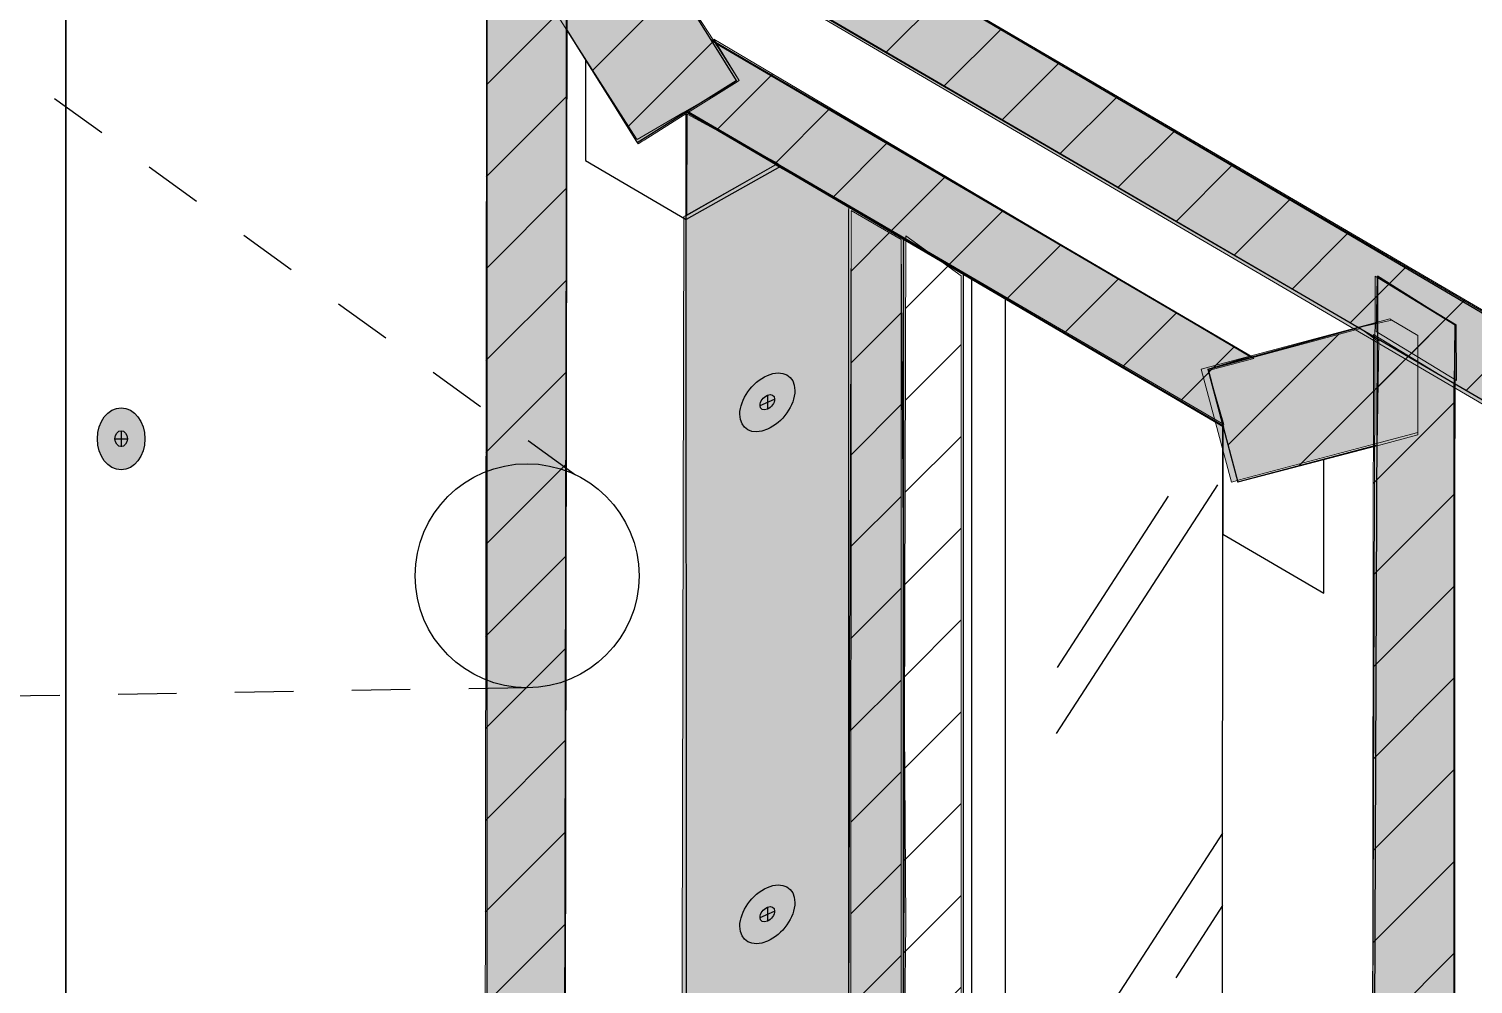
# Model space of a CAD drawing. Extents: x -1337 to 5791, y -3809 to 1769.
# Drawn here: x 3649.3 to 3871.8, y -2004.9 to -1857.8 of the extents above; entities that cross this region are included whole.
import ezdxf

# ---------------------------------------------------------------- set-up
doc = ezdxf.new("R2010")
doc.units = 0
doc.header["$MEASUREMENT"] = 0
doc.linetypes.add('AI-Linetype-65', pattern=[18, 9, -9])
doc.linetypes.add('AI-Linetype-66', pattern=[18, 9, -9])
for name, color, linetype, lineweight in [('.ATI-HATCH', 7, 'Continuous', 0), ('G-ANNO-TTLB', 7, 'Continuous', 0), ('Layer 12', 7, 'Continuous', 0), ('TYVEK', 7, 'Continuous', 0), ('WALL SCRATCH', 7, 'Continuous', 0)]:
    doc.layers.add(name, color=color, linetype=linetype, lineweight=lineweight)
pattern_1 = [(45, (0, 0), (-7.071067, 7.07107), [])]

# ---------------------------------------------------------------- blocks, each defined once
blk = doc.blocks.new('Block_312')
at = {"layer": 'WALL SCRATCH', "color": 18, "lineweight": 25, "true_color": 0x080808}
blk.add_line((3868.88, -2001.36), (3868.88, -2003.83), dxfattribs=at)
at = {"layer": 'WALL SCRATCH', "color": 8, "lineweight": 25, "true_color": 0x808080}
blk.add_lwpolyline([(3868.36, -1998.2)], dxfattribs=at)
blk = doc.blocks.new('Block_311')
at = {"layer": 'WALL SCRATCH'}
blk.add_blockref('Block_312', (0, 0), dxfattribs=at)
blk = doc.blocks.new('Block_310')
at = {"layer": 'WALL SCRATCH'}
blk.add_blockref('Block_311', (0, 0), dxfattribs=at)
blk = doc.blocks.new('Block_604')
at = {"layer": 'TYVEK', "true_color": 0x003b71, "transparency": 33554687}
h = blk.add_hatch(color=156, dxfattribs=at)
h.dxf.hatch_style = 2
edge = h.paths.add_edge_path()
edge.add_ellipse((3663.5, -1920.92), major_axis=(0, 4.78), ratio=0.766948, start_angle=0, end_angle=360)
at = {"layer": 'TYVEK', "color": 18, "lineweight": 25, "true_color": 0x000000}
for p, q in [((3663.5, -1919.66), (3663.5, -1922.13)), ((3662.53, -1920.89), (3664.48, -1920.89))]:
    blk.add_line(p, q, dxfattribs=at)
blk.add_lwpolyline([(3662.99, -1916.5)], dxfattribs=at)
for centre, major_axis, ratio in [((3663.5, -1920.92), (0, 4.78), 0.766948), ((3663.5, -1920.89), (0, 1.23), 0.788846)]:
    blk.add_ellipse(centre, major_axis=major_axis, ratio=ratio, dxfattribs=at)
blk = doc.blocks.new('Block_647')
at = {"layer": 'TYVEK', "true_color": 0x003b71, "transparency": 33554687}
h = blk.add_hatch(color=156, dxfattribs=at)
h.dxf.hatch_style = 2
edge = h.paths.add_edge_path()
edge.add_spline(control_points=[(3763.04, -1919.44), (3765.38, -1918.43), (3767.27, -1915.76), (3767.27, -1913.47), (3767.27, -1911.18), (3765.38, -1910.15), (3763.04, -1911.16), (3760.7, -1912.18), (3758.8, -1914.85), (3758.8, -1917.14), (3758.8, -1919.42), (3760.7, -1920.46), (3763.04, -1919.44)], knot_values=[0, 0, 0, 0, 1, 1, 1, 2, 2, 2, 3, 3, 3, 4, 4, 4, 4], degree=3, periodic=0)
h = blk.add_hatch(color=156, dxfattribs=at)
h.dxf.hatch_style = 2
edge = h.paths.add_edge_path()
edge.add_spline(control_points=[(3763.04, -1998.29), (3765.38, -1997.28), (3767.27, -1994.61), (3767.27, -1992.32), (3767.27, -1990.03), (3765.38, -1989), (3763.04, -1990.01), (3760.7, -1991.03), (3758.8, -1993.7), (3758.8, -1995.99), (3758.8, -1998.27), (3760.7, -1999.31), (3763.04, -1998.29)], knot_values=[0, 0, 0, 0, 1, 1, 1, 2, 2, 2, 3, 3, 3, 4, 4, 4, 4], degree=3, periodic=0)
at = {"layer": 'TYVEK', "color": 18, "lineweight": 25, "true_color": 0x080808}
for p, q in [((3761.91, -1915.76), (3764.16, -1914.79)), ((3763.04, -1914.21), (3763.04, -1916.35)), ((3763.04, -1993.06), (3763.04, -1995.2)), ((3761.91, -1994.62), (3764.16, -1993.64))]:
    blk.add_line(p, q, dxfattribs=at)
at = {"layer": 'TYVEK', "color": 8, "lineweight": 25, "true_color": 0x808080}
for points in [[(3762.45, -1911.73)], [(3758.21, -1917.7)], [(3758.21, -1996.53)], [(3762.45, -1998.84)]]:
    blk.add_lwpolyline(points, dxfattribs=at)
at = {"layer": 'TYVEK', "color": 18, "lineweight": 25, "true_color": 0x000000}
for points in [[(3763.04, -1919.44), (3765.38, -1918.43), (3767.27, -1915.76), (3767.27, -1913.47), (3767.27, -1911.18), (3765.38, -1910.15), (3763.04, -1911.16), (3760.7, -1912.18), (3758.8, -1914.85), (3758.8, -1917.14), (3758.8, -1919.42), (3760.7, -1920.46), (3763.04, -1919.44)], [(3763.04, -1998.29), (3765.38, -1997.28), (3767.27, -1994.61), (3767.27, -1992.32), (3767.27, -1990.03), (3765.38, -1989), (3763.04, -1990.01), (3760.7, -1991.03), (3758.8, -1993.7), (3758.8, -1995.99), (3758.8, -1998.27), (3760.7, -1999.31), (3763.04, -1998.29)]]:
    blk.add_open_spline(points, degree=3, knots=[0, 0, 0, 0, 1, 1, 1, 2, 2, 2, 3, 3, 3, 4, 4, 4, 4], dxfattribs=at)
at = {"layer": 'TYVEK', "color": 18, "lineweight": 25, "true_color": 0x080808}
for points in [[(3763.04, -1916.35), (3763.66, -1916.08), (3764.16, -1915.38), (3764.16, -1914.79), (3764.16, -1914.2), (3763.66, -1913.94), (3763.04, -1914.21), (3762.42, -1914.48), (3761.91, -1915.17), (3761.91, -1915.76), (3761.91, -1916.35), (3762.42, -1916.62), (3763.04, -1916.35)], [(3763.04, -1995.2), (3763.66, -1994.93), (3764.16, -1994.23), (3764.16, -1993.64), (3764.16, -1993.05), (3763.66, -1992.79), (3763.04, -1993.06), (3762.42, -1993.33), (3761.91, -1994.03), (3761.91, -1994.62), (3761.91, -1995.21), (3762.42, -1995.47), (3763.04, -1995.2)]]:
    blk.add_open_spline(points, degree=3, knots=[0, 0, 0, 0, 1, 1, 1, 2, 2, 2, 3, 3, 3, 4, 4, 4, 4], dxfattribs=at)
blk = doc.blocks.new('Block_672')
at = {"layer": 'Layer 12', "true_color": 0xe6e7e8, "transparency": 33554610}
h = blk.add_hatch(color=254, dxfattribs=at)
h.dxf.hatch_style = 2
h.paths.add_polyline_path([(3783.63, -2019.75), (3775.91, -2024.14), (3775.93, -1885.74), (3783.65, -1890.24)])
at = {"layer": 'Layer 12', "true_color": 0x000000, "transparency": 33554687}
h = blk.add_hatch(dxfattribs=at)
h.set_pattern_fill('_U', color=18, scale=10, angle=45, style=2, pattern_type=0)
h.set_pattern_definition(pattern_1)
h.paths.add_polyline_path([(3783.63, -2019.75), (3775.91, -2024.14), (3775.93, -1885.74), (3783.64, -1890.24)])
at = {"layer": 'Layer 12'}
for points in [[(3783.63, -2019.75), (3775.91, -2024.14), (3775.93, -1885.74), (3783.65, -1890.24)], [(3783.63, -2019.75), (3775.91, -2024.14), (3775.93, -1885.74), (3783.64, -1890.24)]]:
    blk.add_lwpolyline(points, close=True, dxfattribs=at)
blk = doc.blocks.new('Block_671')
at = {"layer": 'Layer 12', "true_color": 0x808080, "transparency": 33554457}
h = blk.add_hatch(color=8, dxfattribs=at)
h.dxf.hatch_style = 2
h.paths.add_polyline_path([(3764.72, -1878.52), (3750.64, -1886.51), (3750.67, -1870.9)])
at = {"layer": 'Layer 12', "true_color": 0x808080, "transparency": 33554444}
h = blk.add_hatch(color=8, dxfattribs=at)
h.dxf.hatch_style = 2
h.paths.add_polyline_path([(3775.58, -2010.56), (3749.89, -2024.51), (3750.18, -1886.69), (3764.26, -1878.7), (3775.58, -1885.12)])
at = {"layer": 'Layer 12', "true_color": 0x808080, "transparency": 33554457}
h = blk.add_hatch(color=8, dxfattribs=at)
h.dxf.hatch_style = 2
h.paths.add_polyline_path([(3784.36, -1995.33), (3783.64, -1890.24), (3775.93, -1885.74), (3775.58, -2010.56), (3750.05, -2024.36), (3749.89, -2042.41), (3784.04, -2023.47)])
at = {"layer": 'Layer 12', "true_color": 0x000000, "transparency": 33554687}
h = blk.add_hatch(dxfattribs=at)
h.set_pattern_fill('_U', color=18, scale=10, angle=45, style=2, pattern_type=0)
h.set_pattern_definition(pattern_1)
h.paths.add_polyline_path([(3750.99, -2040.16), (3751.11, -2025.72), (3769.91, -2014.84), (3770.19, -2028.23), (3783.64, -2020.6), (3783.64, -2021.83)])
at = {"layer": 'Layer 12'}
for points in [[(3764.72, -1878.52), (3750.64, -1886.51), (3750.67, -1870.9)], [(3775.58, -2010.56), (3749.89, -2024.51), (3750.18, -1886.69), (3764.26, -1878.7), (3775.58, -1885.12)], [(3784.36, -1995.33), (3783.64, -1890.24), (3775.93, -1885.74), (3775.58, -2010.56), (3750.05, -2024.36), (3749.89, -2042.41), (3784.04, -2023.47)], [(3750.99, -2040.16), (3751.11, -2025.72), (3769.91, -2014.84), (3770.19, -2028.23), (3783.64, -2020.6), (3783.64, -2021.83)]]:
    blk.add_lwpolyline(points, close=True, dxfattribs=at)
blk.add_blockref('Block_672', (0, 0), dxfattribs=at)

msp = doc.modelspace()

# ---------------------------------------------------------------- hatches: boundary and pattern name
at = {"layer": '.ATI-HATCH', "true_color": 0x808080, "transparency": 33554483}
for points in [[(3878.73, -1918.81), (3878.73, -1904.53), (3712.42, -1807.17), (3712.33, -1821.45)], [(3719.88, -1816.87), (3732.24, -1824.42), (3732.09, -1832.3), (3731.85, -2068), (3719.82, -2061.06)], [(3856.65, -1895.88), (3869, -1903.42), (3868.65, -2148.44), (3855.88, -2140.84)]]:
    msp.add_hatch(color=8, dxfattribs=at).paths.add_polyline_path(points)
at = {"layer": '.ATI-HATCH', "true_color": 0x808080, "transparency": 33554687}
h = msp.add_hatch(color=8, dxfattribs=at)
edge = h.paths.add_edge_path()
edge.add_spline(control_points=[(3837.97, -1908.55), (3837.97, -1908.55), (3756.61, -1860.88), (3756.61, -1860.88), (3756.61, -1860.88), (3756, -1860.52), (3756, -1860.52), (3756, -1860.52), (3754.41, -1859.59), (3754.41, -1859.59), (3754.41, -1859.59), (3758.38, -1865.93), (3758.38, -1865.93), (3758.38, -1865.93), (3750.75, -1870.71), (3750.75, -1870.71), (3750.75, -1870.71), (3751.17, -1870.95), (3751.17, -1870.95), (3751.17, -1870.95), (3833.33, -1919.1), (3833.33, -1919.1), (3833.33, -1919.1), (3831.01, -1910.4), (3831.01, -1910.4), (3831.01, -1910.4), (3837.97, -1908.55), (3837.97, -1908.55)], knot_values=[0, 0, 0, 0, 1, 1, 1, 2, 2, 2, 3, 3, 3, 4, 4, 4, 5, 5, 5, 6, 6, 6, 7, 7, 7, 8, 8, 8, 9, 9, 9, 9], degree=3, periodic=0)
edge = h.paths.add_edge_path()
edge.add_spline(control_points=[(3754.41, -1859.59), (3754.41, -1859.59), (3735.6, -1829.5), (3735.6, -1829.5), (3735.6, -1829.5), (3734.41, -1828.8), (3734.41, -1828.8), (3734.41, -1828.8), (3734.37, -1828.78), (3734.37, -1828.78), (3734.37, -1828.78), (3733.86, -1828.48), (3733.86, -1828.48), (3733.86, -1828.48), (3727.19, -1832.65), (3727.19, -1832.65), (3727.19, -1832.65), (3727.19, -1833.59), (3727.19, -1833.59), (3727.19, -1833.59), (3727.15, -1848.2), (3727.15, -1848.2), (3727.15, -1848.2), (3727.14, -1848.32), (3727.14, -1848.32), (3727.14, -1848.32), (3727.14, -1849.92), (3727.14, -1849.92), (3727.14, -1849.92), (3743.12, -1875.48), (3743.12, -1875.48), (3743.12, -1875.48), (3743.84, -1875.03), (3743.84, -1875.03), (3743.84, -1875.03), (3744.04, -1874.91), (3744.04, -1874.91), (3744.04, -1874.91), (3750.66, -1870.76), (3750.66, -1870.76), (3750.66, -1870.76), (3750.66, -1870.65), (3750.66, -1870.65), (3750.66, -1870.65), (3750.75, -1870.71), (3750.75, -1870.71), (3750.75, -1870.71), (3758.38, -1865.93), (3758.38, -1865.93), (3758.38, -1865.93), (3754.41, -1859.59), (3754.41, -1859.59)], knot_values=[0, 0, 0, 0, 1, 1, 1, 2, 2, 2, 3, 3, 3, 4, 4, 4, 5, 5, 5, 6, 6, 6, 7, 7, 7, 8, 8, 8, 9, 9, 9, 10, 10, 10, 11, 11, 11, 12, 12, 12, 13, 13, 13, 14, 14, 14, 15, 15, 15, 16, 16, 16, 17, 17, 17, 17], degree=3, periodic=0)
h = msp.add_hatch(color=8, dxfattribs=at)
edge = h.paths.add_edge_path()
edge.add_spline(control_points=[(3859.23, -1902.64), (3859.23, -1902.64), (3859.22, -1902.63), (3859.22, -1902.63), (3859.22, -1902.63), (3858.91, -1902.44), (3858.91, -1902.44), (3858.91, -1902.44), (3829.87, -1910.18), (3829.87, -1910.18), (3829.87, -1910.18), (3834.51, -1927.58), (3834.51, -1927.58), (3834.51, -1927.58), (3835.44, -1927.33), (3835.44, -1927.33), (3835.44, -1927.33), (3835.75, -1927.25), (3835.75, -1927.25), (3835.75, -1927.25), (3863.22, -1919.93), (3863.22, -1919.93), (3863.22, -1919.93), (3863.22, -1904.98), (3863.22, -1904.98), (3863.22, -1904.98), (3859.23, -1902.64), (3859.23, -1902.64)], knot_values=[0, 0, 0, 0, 1, 1, 1, 2, 2, 2, 3, 3, 3, 4, 4, 4, 5, 5, 5, 6, 6, 6, 7, 7, 7, 8, 8, 8, 9, 9, 9, 9], degree=3, periodic=0)
at = {"layer": 'G-ANNO-TTLB', "true_color": 0xff00ff, "transparency": 33554687}
h = msp.add_hatch(color=6, dxfattribs=at)
edge = h.paths.add_edge_path()
edge.add_spline(control_points=[(5472, -3692.6), (5472, -3692.6), (2542.48, -3692.6), (2542.48, -3692.6), (2542.48, -3692.6), (2542.48, -1235.6), (2542.48, -1235.6), (2542.48, -1235.6), (5472, -1235.6), (5472, -1235.6), (5472, -1235.6), (5472, -3692.6), (5472, -3692.6)], knot_values=[0, 0, 0, 0, 1, 1, 1, 2, 2, 2, 3, 3, 3, 4, 4, 4, 4], degree=3, periodic=0)
edge = h.paths.add_edge_path()
edge.add_spline(control_points=[(2551.48, -1244.6), (2551.48, -1244.6), (2551.48, -3683.6), (2551.48, -3683.6), (2551.48, -3683.6), (5463, -3683.6), (5463, -3683.6), (5463, -3683.6), (5463, -1244.6), (5463, -1244.6), (5463, -1244.6), (2551.48, -1244.6), (2551.48, -1244.6)], knot_values=[0, 0, 0, 0, 1, 1, 1, 2, 2, 2, 3, 3, 3, 4, 4, 4, 4], degree=3, periodic=0)
edge.add_line((2551.48, -1244.6), (2551.48, -1244.6))
at = {"layer": 'Layer 12', "true_color": 0x000000, "transparency": 33554687}
h = msp.add_hatch(dxfattribs=at)
h.set_pattern_fill('_U', color=18, scale=10, angle=45, style=2, pattern_type=0)
h.set_pattern_definition(pattern_1)
h.paths.add_polyline_path([(3711.99, -1821.05), (3712.11, -1806.77), (3878.75, -1904.34), (3878.73, -1918.15)])
h = msp.add_hatch(dxfattribs=at)
h.set_pattern_fill('_U', color=18, scale=10, angle=45, style=2, pattern_type=0)
h.set_pattern_definition(pattern_1)
h.paths.add_polyline_path([(3731.69, -2067.38), (3719.5, -2060.74), (3719.81, -1825.49), (3732.17, -1833.04)])
h = msp.add_hatch(dxfattribs=at)
h.set_pattern_fill('_U', color=18, scale=10, angle=45, style=2, pattern_type=0)
h.set_pattern_definition(pattern_1)
h.paths.add_polyline_path([(3758.69, -1865.71), (3750.03, -1870.73), (3742.98, -1874.82), (3742.9, -1874.69), (3732.04, -1857.76), (3732.15, -1833), (3740.34, -1837.4), (3755.47, -1860.66)])
h = msp.add_hatch(dxfattribs=at)
h.set_pattern_fill('_U', color=18, scale=10, angle=45, style=2, pattern_type=0)
h.set_pattern_definition(pattern_1)
h.paths.add_polyline_path([(3750.66, -1870.4), (3758.69, -1865.71), (3754.77, -1859.37), (3837.35, -1908.24), (3830.87, -1910.18), (3833.35, -1918.71)])
h = msp.add_hatch(dxfattribs=at)
h.set_pattern_fill('_U', color=18, scale=10, angle=45, style=2, pattern_type=0)
h.set_pattern_definition(pattern_1)
h.paths.add_polyline_path([(3792.9, -2027.85), (3784.02, -2022.38), (3784.38, -1889.63), (3792.89, -1895.82)])
at = {"layer": 'Layer 12', "true_color": 0x000000, "transparency": 33554483}
h = msp.add_hatch(dxfattribs=at)
h.set_pattern_fill('_U', color=18, scale=10, angle=45, style=2, pattern_type=0)
h.set_pattern_definition(pattern_1)
h.paths.add_polyline_path([(3869.15, -1903.38), (3856.97, -1895.98), (3856.83, -1904.36), (3869.19, -1911.91)])
at = {"layer": 'Layer 12', "true_color": 0x000000, "transparency": 33554687}
h = msp.add_hatch(dxfattribs=at)
h.set_pattern_fill('_U', color=18, scale=10, angle=45, style=2, pattern_type=0)
h.set_pattern_definition(pattern_1)
h.paths.add_polyline_path([(3854.38, -1903.94), (3857.02, -1905.84), (3856.95, -1921.97), (3835.51, -1927.58), (3831.01, -1910.22)])
at = {"layer": 'Layer 12', "true_color": 0x000000, "transparency": 33554457}
h = msp.add_hatch(dxfattribs=at)
h.set_pattern_fill('_U', color=18, scale=10, angle=45, style=2, pattern_type=0)
h.set_pattern_definition(pattern_1)
h.paths.add_polyline_path([(3859.23, -1902.64), (3863.22, -1904.98), (3863.22, -1920.31), (3856.95, -1921.97), (3857.23, -1905.65), (3854.08, -1903.77)])
at = {"layer": 'Layer 12', "true_color": 0x000000, "transparency": 33554687}
h = msp.add_hatch(dxfattribs=at)
h.set_pattern_fill('_U', color=18, scale=10, angle=45, style=2, pattern_type=0)
h.set_pattern_definition(pattern_1)
h.paths.add_polyline_path([(3868.83, -2147.65), (3856.11, -2140.08), (3856.42, -1904.83), (3868.77, -1912.37)])

# ---------------------------------------------------------------- linework, layer by layer
at = {"layer": '.ATI-HATCH'}
for points in [[(3878.73, -1918.81), (3878.73, -1904.53), (3712.42, -1807.17), (3712.33, -1821.45)], [(3719.88, -1816.87), (3732.24, -1824.42), (3732.09, -1832.3), (3731.85, -2068), (3719.82, -2061.06)], [(3856.65, -1895.88), (3869, -1903.42), (3868.65, -2148.44), (3855.88, -2140.84)]]:
    msp.add_lwpolyline(points, close=True, dxfattribs=at)
for points, knots in [([(3754.41, -1859.59), (3754.41, -1859.59), (3735.6, -1829.5), (3735.6, -1829.5), (3735.6, -1829.5), (3734.41, -1828.8), (3734.41, -1828.8), (3734.41, -1828.8), (3734.37, -1828.78), (3734.37, -1828.78), (3734.37, -1828.78), (3733.86, -1828.48), (3733.86, -1828.48), (3733.86, -1828.48), (3727.19, -1832.65), (3727.19, -1832.65), (3727.19, -1832.65), (3727.19, -1833.59), (3727.19, -1833.59), (3727.19, -1833.59), (3727.15, -1848.2), (3727.15, -1848.2), (3727.15, -1848.2), (3727.14, -1848.32), (3727.14, -1848.32), (3727.14, -1848.32), (3727.14, -1849.92), (3727.14, -1849.92), (3727.14, -1849.92), (3743.12, -1875.48), (3743.12, -1875.48), (3743.12, -1875.48), (3743.84, -1875.03), (3743.84, -1875.03), (3743.84, -1875.03), (3744.04, -1874.91), (3744.04, -1874.91), (3744.04, -1874.91), (3750.66, -1870.76), (3750.66, -1870.76), (3750.66, -1870.76), (3750.66, -1870.65), (3750.66, -1870.65), (3750.66, -1870.65), (3750.75, -1870.71), (3750.75, -1870.71), (3750.75, -1870.71), (3758.38, -1865.93), (3758.38, -1865.93), (3758.38, -1865.93), (3754.41, -1859.59), (3754.41, -1859.59)], [0, 0, 0, 0, 1, 1, 1, 2, 2, 2, 3, 3, 3, 4, 4, 4, 5, 5, 5, 6, 6, 6, 7, 7, 7, 8, 8, 8, 9, 9, 9, 10, 10, 10, 11, 11, 11, 12, 12, 12, 13, 13, 13, 14, 14, 14, 15, 15, 15, 16, 16, 16, 17, 17, 17, 17]), ([(3837.97, -1908.55), (3837.97, -1908.55), (3756.61, -1860.88), (3756.61, -1860.88), (3756.61, -1860.88), (3756, -1860.52), (3756, -1860.52), (3756, -1860.52), (3754.41, -1859.59), (3754.41, -1859.59), (3754.41, -1859.59), (3758.38, -1865.93), (3758.38, -1865.93), (3758.38, -1865.93), (3750.75, -1870.71), (3750.75, -1870.71), (3750.75, -1870.71), (3751.17, -1870.95), (3751.17, -1870.95), (3751.17, -1870.95), (3833.33, -1919.1), (3833.33, -1919.1), (3833.33, -1919.1), (3831.01, -1910.4), (3831.01, -1910.4), (3831.01, -1910.4), (3837.97, -1908.55), (3837.97, -1908.55)], [0, 0, 0, 0, 1, 1, 1, 2, 2, 2, 3, 3, 3, 4, 4, 4, 5, 5, 5, 6, 6, 6, 7, 7, 7, 8, 8, 8, 9, 9, 9, 9]), ([(3859.23, -1902.64), (3859.23, -1902.64), (3859.22, -1902.63), (3859.22, -1902.63), (3859.22, -1902.63), (3858.91, -1902.44), (3858.91, -1902.44), (3858.91, -1902.44), (3829.87, -1910.18), (3829.87, -1910.18), (3829.87, -1910.18), (3834.51, -1927.58), (3834.51, -1927.58), (3834.51, -1927.58), (3835.44, -1927.33), (3835.44, -1927.33), (3835.44, -1927.33), (3835.75, -1927.25), (3835.75, -1927.25), (3835.75, -1927.25), (3863.22, -1919.93), (3863.22, -1919.93), (3863.22, -1919.93), (3863.22, -1904.98), (3863.22, -1904.98), (3863.22, -1904.98), (3859.23, -1902.64), (3859.23, -1902.64)], [0, 0, 0, 0, 1, 1, 1, 2, 2, 2, 3, 3, 3, 4, 4, 4, 5, 5, 5, 6, 6, 6, 7, 7, 7, 8, 8, 8, 9, 9, 9, 9])]:
    msp.add_open_spline(points, degree=3, knots=knots, dxfattribs=at)
at = {"layer": 'G-ANNO-TTLB'}
for points in [[(5472, -3692.6), (5472, -3692.6), (2542.48, -3692.6), (2542.48, -3692.6), (2542.48, -3692.6), (2542.48, -1235.6), (2542.48, -1235.6), (2542.48, -1235.6), (5472, -1235.6), (5472, -1235.6), (5472, -1235.6), (5472, -3692.6), (5472, -3692.6)], [(2551.48, -1244.6), (2551.48, -1244.6), (2551.48, -3683.6), (2551.48, -3683.6), (2551.48, -3683.6), (5463, -3683.6), (5463, -3683.6), (5463, -3683.6), (5463, -1244.6), (5463, -1244.6), (5463, -1244.6), (2551.48, -1244.6), (2551.48, -1244.6)]]:
    msp.add_open_spline(points, degree=3, knots=[0, 0, 0, 0, 1, 1, 1, 2, 2, 2, 3, 3, 3, 4, 4, 4, 4], dxfattribs=at)
at = {"layer": 'Layer 12'}
for points in [[(3711.99, -1821.05), (3712.11, -1806.77), (3878.75, -1904.34), (3878.73, -1918.15)], [(3731.69, -2067.38), (3719.5, -2060.74), (3719.81, -1825.49), (3732.17, -1833.04)], [(3758.69, -1865.71), (3750.03, -1870.73), (3742.98, -1874.82), (3742.9, -1874.69), (3732.04, -1857.76), (3732.15, -1833), (3740.34, -1837.4), (3755.47, -1860.66)], [(3750.66, -1870.4), (3758.69, -1865.71), (3754.77, -1859.37), (3837.35, -1908.24), (3830.87, -1910.18), (3833.35, -1918.71)], [(3792.9, -2027.85), (3784.02, -2022.38), (3784.38, -1889.63), (3792.89, -1895.82)], [(3869.15, -1903.38), (3856.97, -1895.98), (3856.83, -1904.36), (3869.19, -1911.91)], [(3854.38, -1903.94), (3857.02, -1905.84), (3856.95, -1921.97), (3835.51, -1927.58), (3831.01, -1910.22)], [(3859.23, -1902.64), (3863.22, -1904.98), (3863.22, -1920.31), (3856.95, -1921.97), (3857.23, -1905.65), (3854.08, -1903.77)], [(3868.83, -2147.65), (3856.11, -2140.08), (3856.42, -1904.83), (3868.77, -1912.37)]]:
    msp.add_lwpolyline(points, close=True, dxfattribs=at)
at = {"layer": 'TYVEK', "color": 18, "lineweight": 30, "true_color": 0x000000}
msp.add_line((3654.99, -1706.21), (3654.99, -2128.48), dxfattribs=at)
at = {"layer": 'TYVEK', "color": 18, "lineweight": 25, "true_color": 0x000000}
for p, q in [((3712.33, -1806.77), (3878.73, -1904.83)), ((3712.33, -1821.05), (3878.73, -1918.15)), ((3719.82, -1825.84), (3719.82, -2061.06)), ((3731.85, -2068), (3732.24, -1832.81)), ((3754.27, -1859.37), (3837.83, -1908.33)), ((3742.98, -1875.26), (3758.24, -1865.71)), ((3750.52, -1870.43), (3833.19, -1918.88)), ((3750.61, -2041.86), (3750.52, -1870.43)), ((3750.52, -1870.43), (3833.19, -1918.88)), ((3784.01, -1994.99), (3784.01, -1890.06)), ((3830.87, -1910.18), (3854.08, -1903.77)), ((3854.08, -1903.77), (3857.02, -1902.96)), ((3856.05, -2140.45), (3857.02, -1905.84)), ((3830.87, -1910.18), (3835.51, -1927.58)), ((3868.88, -1912.4), (3868.83, -2148.05)), ((3833.14, -2089.82), (3833.19, -1918.88))]:
    msp.add_line(p, q, dxfattribs=at)
at = {"layer": 'TYVEK', "color": 18, "linetype": 'AI-Linetype-66', "lineweight": 25, "true_color": 0x000000}
msp.add_line((3594.86, -1826.32), (3739.11, -1930.54), dxfattribs=at)
at = {"layer": 'TYVEK', "color": 4, "lineweight": 25, "true_color": 0x00ffff}
for p, q in [((3735.02, -1862.52), (3735.02, -1878.04)), ((3735.02, -1878.04), (3750.53, -1887.13)), ((3765.06, -1878.95), (3750.53, -1887.13)), ((3775.58, -2024.75), (3775.58, -1885.62)), ((3784.01, -1890.06), (3784.02, -1995)), ((3848.74, -1944.69), (3848.74, -1924.05)), ((3833.22, -1935.6), (3848.74, -1944.69)), ((3784.02, -2023.07), (3784.02, -1995))]:
    msp.add_line(p, q, dxfattribs=at)
at = {"layer": 'TYVEK', "color": 3, "lineweight": 25, "true_color": 0x00ff00}
for p, q in [((3793.23, -2016.31), (3793.23, -1895.46)), ((3794.52, -2015.23), (3794.52, -1896.22)), ((3799.73, -2012.62), (3799.73, -1899.27))]:
    msp.add_line(p, q, dxfattribs=at)
at = {"layer": 'TYVEK', "color": 1, "lineweight": 25, "true_color": 0xff0000}
msp.add_line((3848.74, -1944.69), (3848.74, -1924.05), dxfattribs=at)
at = {"layer": 'TYVEK', "color": 252, "lineweight": 25, "true_color": 0x848484}
for p, q in [((3832.38, -1927.98), (3807.51, -1966.28)), ((3824.79, -1929.74), (3807.69, -1956.15)), ((3833.17, -1981.67), (3816.23, -2007.75)), ((3833.17, -1992.8), (3825.97, -2003.92))]:
    msp.add_line(p, q, dxfattribs=at)
at = {"layer": 'TYVEK', "color": 18, "linetype": 'AI-Linetype-65', "lineweight": 25, "true_color": 0x000000}
msp.add_line((3726.03, -1959.25), (3557.19, -1962), dxfattribs=at)
at = {"layer": 'TYVEK', "color": 18, "lineweight": 25, "true_color": 0x000000}
for points in [[(3740.74, -1837.73), (3754.86, -1860.3), (3758.24, -1865.71)], [(3733.57, -1859.26)], [(3868.88, -1912.74), (3869, -1903.42), (3857.02, -1895.88), (3857.02, -1905.84)], [(3869.18, -1903.03)], [(3868.88, -1912.74)], [(3856.74, -1921.93), (3835.82, -1927.5), (3835.51, -1927.58)], [(3856.95, -1921.97)]]:
    msp.add_lwpolyline(points, dxfattribs=at)
at = {"layer": 'TYVEK', "color": 18, "lineweight": 15, "true_color": 0x000000}
msp.add_lwpolyline([(3732.24, -1858.01), (3732.24, -1858.01), (3742.8, -1874.97), (3742.98, -1875.26)], dxfattribs=at)
at = {"layer": 'TYVEK', "color": 4, "lineweight": 25, "true_color": 0x00ffff}
for points in [[(3750.53, -1887.13), (3750.52, -1870.43), (3833.19, -1918.88), (3833.22, -1935.6)], [(3728.22, -2000.12)]]:
    msp.add_lwpolyline(points, dxfattribs=at)
at = {"layer": 'TYVEK', "color": 3, "lineweight": 25, "true_color": 0x00ff00}
msp.add_lwpolyline([(3846.4, -1918.07)], dxfattribs=at)
at = {"layer": 'TYVEK', "color": 18, "lineweight": 25, "true_color": 0x000000}
msp.add_circle((3726.03, -1942), 17.25, dxfattribs=at)

# ---------------------------------------------------------------- block references
at = {"layer": 'Layer 12'}
msp.add_blockref('Block_671', (0, 0), dxfattribs=at)
at = {"layer": 'TYVEK'}
for name in ['Block_647', 'Block_604']:
    msp.add_blockref(name, (0, 0), dxfattribs=at)
at = {"layer": 'WALL SCRATCH'}
msp.add_blockref('Block_310', (0, 0), dxfattribs=at)

doc.saveas('drawing.dxf')
